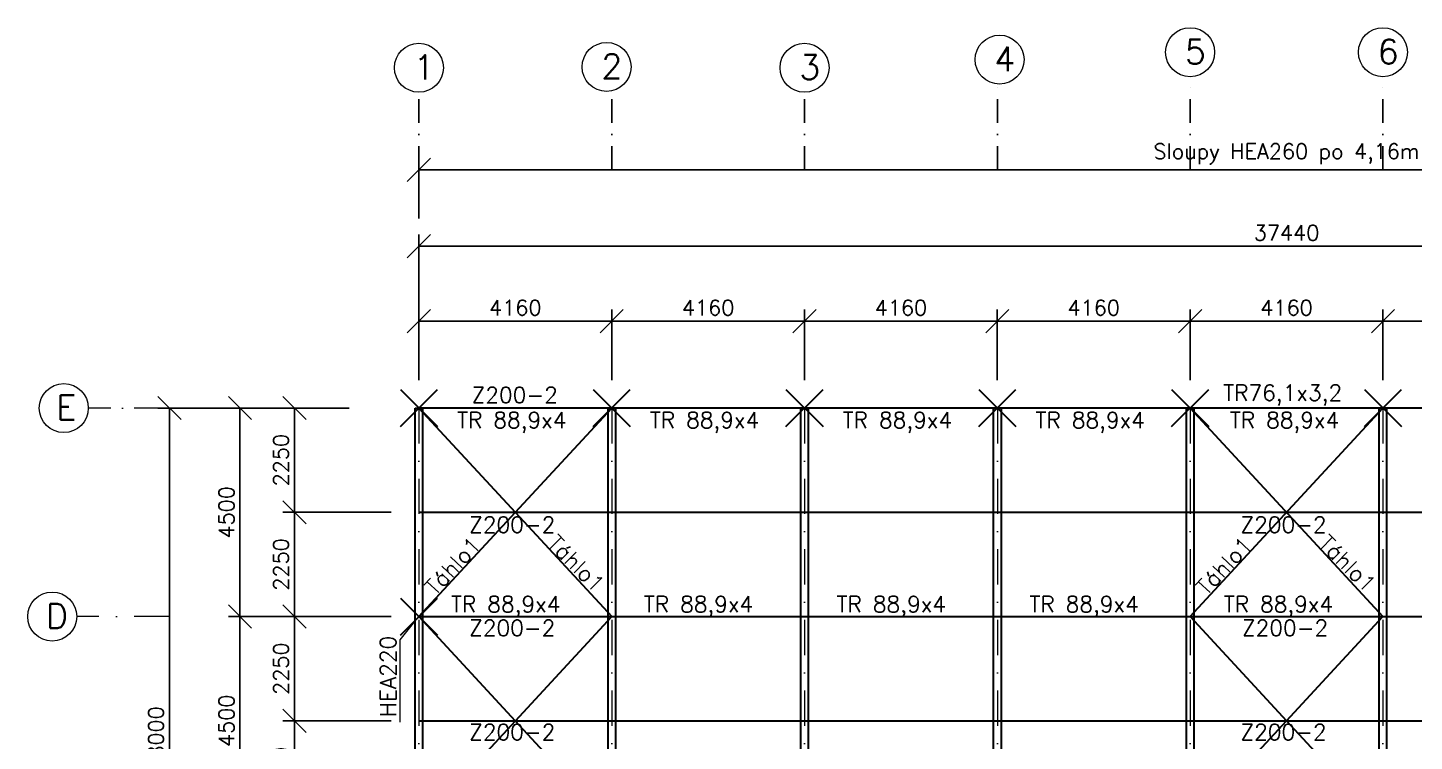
# Model space of a CAD drawing. Header units: millimetres. Extents: x -109904 to 256066, y -215550 to 75535.
# Drawn here: x -25606 to 4310, y 20148 to 35549 of the extents above; entities that cross this region are included whole.
import ezdxf

# ---------------------------------------------------------------- set-up
doc = ezdxf.new("R2010")
doc.units = ezdxf.units.MM
doc.header["$LTSCALE"] = 20
doc.linetypes.add('ČERCHOVANÁ', pattern=[25.4, 12.7, -6.35, 0, -6.35])
for name, color, linetype, lineweight in [('Kóty', 4, 'Continuous', 18), ('TENKÁ ČERCHOVANÁ ČÁRA', 60, 'ČERCHOVANÁ', 18), ('TLUSTÁ PLNÁ ČÁRA', 2, 'Continuous', 35), ('tlustá čára', 212, 'Continuous', 35), ('ztužidla plná', 104, 'Continuous', 35), ('šrafy', 7, 'Continuous', 13)]:
    doc.layers.add(name, color=color, linetype=linetype, lineweight=lineweight)
doc.layers.add('PDF_Geometrie', color=7, linetype='Continuous')
doc.styles.add('Romans', font='romans.shx')
doc.styles.get("Standard").update_dxf_attribs({"font": 'arial.ttf'})
doc.dimstyles.new('M 1-200', dxfattribs={"dimscale": 200, "dimtxt": 1.65, "dimasz": 2.5, "dimexe": 1.25, "dimexo": 3, "dimtad": 1, "dimtxsty": 'Romans', "dimblk": 'OBLIQUE', "dimcen": 2.5, "dimadec": 0, "dimazin": 0, "dimtfac": 1, "dimtmove": 0, "dimatfit": 3, "dimfxl": 1, "dimarcsym": 0})

# ---------------------------------------------------------------- blocks, each defined once
blk = doc.blocks.new('_Oblique')
at = {"color": 0, "linetype": 'ByBlock', "lineweight": -2}
blk.add_line((-0.5, -0.5), (0.5, 0.5), dxfattribs=at)
blk = doc.blocks.new('*D199')
at = {"layer": 'Defpoints', "color": 0, "transparency": 16777216}
for p in [(-13006, 29215), (-17166, 27340), (-13006, 27340)]:
    blk.add_point(p, dxfattribs=at)
at = {"layer": 'Kóty', "color": 0, "lineweight": -2, "transparency": 16777216}
for p, q in [((-17166, 27940), (-17166, 29465)), ((-13006, 27940), (-13006, 29465)), ((-17166, 29215), (-13006, 29215))]:
    blk.add_line(p, q, dxfattribs=at)
at = {"layer": 'Kóty', "color": 0, "lineweight": -2, "transparency": 16777216, "xscale": 500, "yscale": 500, "zscale": 500, "rotation": 180}
blk.add_blockref('_Oblique', (-17166, 29215), dxfattribs=at)
at = {"layer": 'Kóty', "color": 0, "lineweight": -2, "transparency": 16777216, "xscale": 500, "yscale": 500, "zscale": 500}
blk.add_blockref('_Oblique', (-13006, 29215), dxfattribs=at)
at = {"layer": 'Kóty', "color": 0, "transparency": 16777216, "insert": (-15086, 29505), "char_height": 330, "attachment_point": 5, "style": 'Romans'}
blk.add_mtext('4160', dxfattribs=at)
blk = doc.blocks.new('*D198')
at = {"layer": 'Defpoints', "color": 0, "transparency": 16777216}
for p in [(-8846, 29215), (-13006, 27340), (-8846, 27340)]:
    blk.add_point(p, dxfattribs=at)
at = {"layer": 'Kóty', "color": 0, "lineweight": -2, "transparency": 16777216}
for p, q in [((-13006, 27940), (-13006, 29465)), ((-8846, 27940), (-8846, 29465)), ((-13006, 29215), (-8846, 29215))]:
    blk.add_line(p, q, dxfattribs=at)
at = {"layer": 'Kóty', "color": 0, "lineweight": -2, "transparency": 16777216, "xscale": 500, "yscale": 500, "zscale": 500, "rotation": 180}
blk.add_blockref('_Oblique', (-13006, 29215), dxfattribs=at)
at = {"layer": 'Kóty', "color": 0, "lineweight": -2, "transparency": 16777216, "xscale": 500, "yscale": 500, "zscale": 500}
blk.add_blockref('_Oblique', (-8846, 29215), dxfattribs=at)
at = {"layer": 'Kóty', "color": 0, "transparency": 16777216, "insert": (-10926, 29505), "char_height": 330, "attachment_point": 5, "style": 'Romans'}
blk.add_mtext('4160', dxfattribs=at)
blk = doc.blocks.new('*D200')
at = {"layer": 'Defpoints', "color": 0, "transparency": 16777216}
for p in [(20274, 30833), (-17166, 27340), (20274, 27340)]:
    blk.add_point(p, dxfattribs=at)
at = {"layer": 'Kóty', "color": 0, "lineweight": -2, "transparency": 16777216}
for p, q in [((-17166, 27940), (-17166, 31083)), ((-17166, 30833), (20274, 30833)), ((20274, 27940), (20274, 31083))]:
    blk.add_line(p, q, dxfattribs=at)
at = {"layer": 'Kóty', "color": 0, "lineweight": -2, "transparency": 16777216, "xscale": 500, "yscale": 500, "zscale": 500, "rotation": 180}
blk.add_blockref('_Oblique', (-17166, 30833), dxfattribs=at)
at = {"layer": 'Kóty', "color": 0, "lineweight": -2, "transparency": 16777216, "xscale": 500, "yscale": 500, "zscale": 500}
blk.add_blockref('_Oblique', (20274, 30833), dxfattribs=at)
at = {"layer": 'Kóty', "color": 0, "transparency": 16777216, "insert": (1554, 31123), "char_height": 330, "attachment_point": 5, "style": 'Romans'}
blk.add_mtext('37440', dxfattribs=at)
blk = doc.blocks.new('*D197')
at = {"layer": 'Defpoints', "color": 0, "transparency": 16777216}
for p in [(-22549, 27340), (-19244, 27340), (-17166, 9340)]:
    blk.add_point(p, dxfattribs=at)
at = {"layer": 'Kóty', "color": 0, "lineweight": -2, "transparency": 16777216}
for p, q in [((-19844, 27340), (-22799, 27340)), ((-22549, 9340), (-22549, 27340)), ((-17766, 9340), (-22799, 9340))]:
    blk.add_line(p, q, dxfattribs=at)
at = {"layer": 'Kóty', "color": 0, "lineweight": -2, "transparency": 16777216, "xscale": 500, "yscale": 500, "zscale": 500}
for p, rotation in [((-22549, 27340), 90), ((-22549, 9340), 270)]:
    blk.add_blockref('_Oblique', p, dxfattribs=dict(at, rotation=rotation))
at = {"layer": 'Kóty', "color": 0, "transparency": 16777216, "insert": (-22839, 20196), "char_height": 330, "attachment_point": 5, "rotation": 90, "style": 'Romans'}
blk.add_mtext('18000', dxfattribs=at)
blk = doc.blocks.new('*D196')
at = {"layer": 'Defpoints', "color": 0, "transparency": 16777216}
for p in [(-21028, 27340), (-19244, 27340), (-17166, 22840)]:
    blk.add_point(p, dxfattribs=at)
at = {"layer": 'Kóty', "color": 0, "lineweight": -2, "transparency": 16777216}
for p, q in [((-19844, 27340), (-21278, 27340)), ((-21028, 22840), (-21028, 27340)), ((-17766, 22840), (-21278, 22840))]:
    blk.add_line(p, q, dxfattribs=at)
at = {"layer": 'Kóty', "color": 0, "lineweight": -2, "transparency": 16777216, "xscale": 500, "yscale": 500, "zscale": 500}
for p, rotation in [((-21028, 27340), 90), ((-21028, 22840), 270)]:
    blk.add_blockref('_Oblique', p, dxfattribs=dict(at, rotation=rotation))
at = {"layer": 'Kóty', "color": 0, "transparency": 16777216, "insert": (-21318, 25090), "char_height": 330, "attachment_point": 5, "rotation": 90, "style": 'Romans'}
blk.add_mtext('4500', dxfattribs=at)
blk = doc.blocks.new('*D194')
at = {"layer": 'Defpoints', "color": 0, "transparency": 16777216}
for p in [(-19852, 27340), (-18068, 27340), (-17166, 25090)]:
    blk.add_point(p, dxfattribs=at)
at = {"layer": 'Kóty', "color": 0, "lineweight": -2, "transparency": 16777216}
for p, q in [((-18668, 27340), (-20102, 27340)), ((-19852, 25090), (-19852, 27340)), ((-17766, 25090), (-20102, 25090))]:
    blk.add_line(p, q, dxfattribs=at)
at = {"layer": 'Kóty', "color": 0, "lineweight": -2, "transparency": 16777216, "xscale": 500, "yscale": 500, "zscale": 500}
for p, rotation in [((-19852, 27340), 90), ((-19852, 25090), 270)]:
    blk.add_blockref('_Oblique', p, dxfattribs=dict(at, rotation=rotation))
at = {"layer": 'Kóty', "color": 0, "transparency": 16777216, "insert": (-20142, 26215), "char_height": 330, "attachment_point": 5, "rotation": 90, "style": 'Romans'}
blk.add_mtext('2250', dxfattribs=at)
blk = doc.blocks.new('*D193')
at = {"layer": 'Defpoints', "color": 0, "transparency": 16777216}
for p in [(-19852, 25090), (-17166, 25090), (-17166, 22840)]:
    blk.add_point(p, dxfattribs=at)
at = {"layer": 'Kóty', "color": 0, "lineweight": -2, "transparency": 16777216}
for p, q in [((-17766, 25090), (-20102, 25090)), ((-19852, 22840), (-19852, 25090)), ((-17766, 22840), (-20102, 22840))]:
    blk.add_line(p, q, dxfattribs=at)
at = {"layer": 'Kóty', "color": 0, "lineweight": -2, "transparency": 16777216, "xscale": 500, "yscale": 500, "zscale": 500}
for p, rotation in [((-19852, 25090), 90), ((-19852, 22840), 270)]:
    blk.add_blockref('_Oblique', p, dxfattribs=dict(at, rotation=rotation))
at = {"layer": 'Kóty', "color": 0, "transparency": 16777216, "insert": (-20142, 23965), "char_height": 330, "attachment_point": 5, "rotation": 90, "style": 'Romans'}
blk.add_mtext('2250', dxfattribs=at)
blk = doc.blocks.new('*D195')
at = {"layer": 'Defpoints', "color": 0, "transparency": 16777216}
for p in [(20274, 32482), (-17166, 30833), (20274, 30833)]:
    blk.add_point(p, dxfattribs=at)
at = {"layer": 'Kóty', "color": 0, "lineweight": -2, "transparency": 16777216}
for p, q in [((-17166, 31433), (-17166, 32732)), ((20274, 31433), (20274, 32732)), ((-17166, 32482), (20274, 32482))]:
    blk.add_line(p, q, dxfattribs=at)
at = {"layer": 'Kóty', "color": 0, "lineweight": -2, "transparency": 16777216, "xscale": 500, "yscale": 500, "zscale": 500, "rotation": 180}
blk.add_blockref('_Oblique', (-17166, 32482), dxfattribs=at)
at = {"layer": 'Kóty', "color": 0, "lineweight": -2, "transparency": 16777216, "xscale": 500, "yscale": 500, "zscale": 500}
blk.add_blockref('_Oblique', (20274, 32482), dxfattribs=at)
at = {"layer": 'Kóty', "color": 0, "transparency": 16777216, "insert": (1554, 32827), "char_height": 330, "attachment_point": 5, "style": 'Romans'}
blk.add_mtext('Sloupy HEA260 po {\\Fromans|c238;4,16}m', dxfattribs=at)
blk = doc.blocks.new('*D201')
at = {"layer": 'Defpoints', "color": 0, "transparency": 16777216}
for p in [(-4686, 29215), (-8846, 27340), (-4686, 27340)]:
    blk.add_point(p, dxfattribs=at)
at = {"layer": 'Kóty', "color": 0, "lineweight": -2, "transparency": 16777216}
for p, q in [((-8846, 27940), (-8846, 29465)), ((-4686, 27940), (-4686, 29465)), ((-8846, 29215), (-4686, 29215))]:
    blk.add_line(p, q, dxfattribs=at)
at = {"layer": 'Kóty', "color": 0, "lineweight": -2, "transparency": 16777216, "xscale": 500, "yscale": 500, "zscale": 500, "rotation": 180}
blk.add_blockref('_Oblique', (-8846, 29215), dxfattribs=at)
at = {"layer": 'Kóty', "color": 0, "lineweight": -2, "transparency": 16777216, "xscale": 500, "yscale": 500, "zscale": 500}
blk.add_blockref('_Oblique', (-4686, 29215), dxfattribs=at)
at = {"layer": 'Kóty', "color": 0, "transparency": 16777216, "insert": (-6766, 29505), "char_height": 330, "attachment_point": 5, "style": 'Romans'}
blk.add_mtext('4160', dxfattribs=at)
blk = doc.blocks.new('*D202')
at = {"layer": 'Defpoints', "color": 0, "transparency": 16777216}
for p in [(-526, 29215), (-4686, 27340), (-526, 27340)]:
    blk.add_point(p, dxfattribs=at)
at = {"layer": 'Kóty', "color": 0, "lineweight": -2, "transparency": 16777216}
for p, q in [((-4686, 27940), (-4686, 29465)), ((-526, 27940), (-526, 29465)), ((-4686, 29215), (-526, 29215))]:
    blk.add_line(p, q, dxfattribs=at)
at = {"layer": 'Kóty', "color": 0, "lineweight": -2, "transparency": 16777216, "xscale": 500, "yscale": 500, "zscale": 500, "rotation": 180}
blk.add_blockref('_Oblique', (-4686, 29215), dxfattribs=at)
at = {"layer": 'Kóty', "color": 0, "lineweight": -2, "transparency": 16777216, "xscale": 500, "yscale": 500, "zscale": 500}
blk.add_blockref('_Oblique', (-526, 29215), dxfattribs=at)
at = {"layer": 'Kóty', "color": 0, "transparency": 16777216, "insert": (-2606, 29505), "char_height": 330, "attachment_point": 5, "style": 'Romans'}
blk.add_mtext('4160', dxfattribs=at)
blk = doc.blocks.new('*D203')
at = {"layer": 'Defpoints', "color": 0, "transparency": 16777216}
for p in [(3634, 29215), (-526, 27340), (3634, 27340)]:
    blk.add_point(p, dxfattribs=at)
at = {"layer": 'Kóty', "color": 0, "lineweight": -2, "transparency": 16777216}
for p, q in [((-526, 27940), (-526, 29465)), ((3634, 27940), (3634, 29465)), ((-526, 29215), (3634, 29215))]:
    blk.add_line(p, q, dxfattribs=at)
at = {"layer": 'Kóty', "color": 0, "lineweight": -2, "transparency": 16777216, "xscale": 500, "yscale": 500, "zscale": 500, "rotation": 180}
blk.add_blockref('_Oblique', (-526, 29215), dxfattribs=at)
at = {"layer": 'Kóty', "color": 0, "lineweight": -2, "transparency": 16777216, "xscale": 500, "yscale": 500, "zscale": 500}
blk.add_blockref('_Oblique', (3634, 29215), dxfattribs=at)
at = {"layer": 'Kóty', "color": 0, "transparency": 16777216, "insert": (1554, 29505), "char_height": 330, "attachment_point": 5, "style": 'Romans'}
blk.add_mtext('4160', dxfattribs=at)
blk = doc.blocks.new('*D204')
at = {"layer": 'Defpoints', "color": 0, "transparency": 16777216}
for p in [(7794, 29215), (3634, 27340), (7794, 27340)]:
    blk.add_point(p, dxfattribs=at)
at = {"layer": 'Kóty', "color": 0, "lineweight": -2, "transparency": 16777216}
for p, q in [((3634, 27940), (3634, 29465)), ((7794, 27940), (7794, 29465)), ((3634, 29215), (7794, 29215))]:
    blk.add_line(p, q, dxfattribs=at)
at = {"layer": 'Kóty', "color": 0, "lineweight": -2, "transparency": 16777216, "xscale": 500, "yscale": 500, "zscale": 500, "rotation": 180}
blk.add_blockref('_Oblique', (3634, 29215), dxfattribs=at)
at = {"layer": 'Kóty', "color": 0, "lineweight": -2, "transparency": 16777216, "xscale": 500, "yscale": 500, "zscale": 500}
blk.add_blockref('_Oblique', (7794, 29215), dxfattribs=at)
at = {"layer": 'Kóty', "color": 0, "transparency": 16777216, "insert": (5714, 29505), "char_height": 330, "attachment_point": 5, "style": 'Romans'}
blk.add_mtext('4160', dxfattribs=at)
blk = doc.blocks.new('*D208')
at = {"layer": 'Defpoints', "color": 0, "transparency": 16777216}
for p in [(-21028, 22840), (-19244, 22840), (-17166, 18340)]:
    blk.add_point(p, dxfattribs=at)
at = {"layer": 'Kóty', "color": 0, "lineweight": -2, "transparency": 16777216}
for p, q in [((-19844, 22840), (-21278, 22840)), ((-21028, 18340), (-21028, 22840)), ((-17766, 18340), (-21278, 18340))]:
    blk.add_line(p, q, dxfattribs=at)
at = {"layer": 'Kóty', "color": 0, "lineweight": -2, "transparency": 16777216, "xscale": 500, "yscale": 500, "zscale": 500}
for p, rotation in [((-21028, 22840), 90), ((-21028, 18340), 270)]:
    blk.add_blockref('_Oblique', p, dxfattribs=dict(at, rotation=rotation))
at = {"layer": 'Kóty', "color": 0, "transparency": 16777216, "insert": (-21318, 20590), "char_height": 330, "attachment_point": 5, "rotation": 90, "style": 'Romans'}
blk.add_mtext('4500', dxfattribs=at)
blk = doc.blocks.new('*D209')
at = {"layer": 'Defpoints', "color": 0, "transparency": 16777216}
for p in [(-19852, 22840), (-18068, 22840), (-17166, 20590)]:
    blk.add_point(p, dxfattribs=at)
at = {"layer": 'Kóty', "color": 0, "lineweight": -2, "transparency": 16777216}
for p, q in [((-18668, 22840), (-20102, 22840)), ((-19852, 20590), (-19852, 22840)), ((-17766, 20590), (-20102, 20590))]:
    blk.add_line(p, q, dxfattribs=at)
at = {"layer": 'Kóty', "color": 0, "lineweight": -2, "transparency": 16777216, "xscale": 500, "yscale": 500, "zscale": 500}
for p, rotation in [((-19852, 22840), 90), ((-19852, 20590), 270)]:
    blk.add_blockref('_Oblique', p, dxfattribs=dict(at, rotation=rotation))
at = {"layer": 'Kóty', "color": 0, "transparency": 16777216, "insert": (-20142, 21715), "char_height": 330, "attachment_point": 5, "rotation": 90, "style": 'Romans'}
blk.add_mtext('2250', dxfattribs=at)
blk = doc.blocks.new('*D210')
at = {"layer": 'Defpoints', "color": 0, "transparency": 16777216}
for p in [(-19852, 20590), (-17166, 20590), (-17166, 18340)]:
    blk.add_point(p, dxfattribs=at)
at = {"layer": 'Kóty', "color": 0, "lineweight": -2, "transparency": 16777216}
for p, q in [((-17766, 20590), (-20102, 20590)), ((-19852, 18340), (-19852, 20590)), ((-17766, 18340), (-20102, 18340))]:
    blk.add_line(p, q, dxfattribs=at)
at = {"layer": 'Kóty', "color": 0, "lineweight": -2, "transparency": 16777216, "xscale": 500, "yscale": 500, "zscale": 500}
for p, rotation in [((-19852, 20590), 90), ((-19852, 18340), 270)]:
    blk.add_blockref('_Oblique', p, dxfattribs=dict(at, rotation=rotation))
at = {"layer": 'Kóty', "color": 0, "transparency": 16777216, "insert": (-20142, 19465), "char_height": 330, "attachment_point": 5, "rotation": 90, "style": 'Romans'}
blk.add_mtext('2250', dxfattribs=at)

msp = doc.modelspace()

# ---------------------------------------------------------------- linework, layer by layer
at = {"layer": 'PDF_Geometrie', "linetype": 'ČERCHOVANÁ', "ltscale": 2}
for p, q in [((-525.864, 32481.69), (-525.864, 34491.658)), ((3634.136, 32481.69), (3634.136, 34491.658)), ((-17165.864, 32481.69), (-17165.864, 34157.5)), ((-13005.864, 32481.69), (-13005.864, 34157.5)), ((-8845.864, 32481.69), (-8845.864, 34157.5)), ((-4685.864, 32481.69), (-4685.864, 34333.271))]:
    msp.add_line(p, q, dxfattribs=at)
at = {"layer": 'TENKÁ ČERCHOVANÁ ČÁRA', "ltscale": 3}
for p, q in [((-17165.864, 27339.939), (-17165.864, 9339.939)), ((-13005.864, 27339.939), (-13005.864, 9339.939)), ((-8845.864, 27339.939), (-8845.864, 9339.939)), ((-4685.864, 27339.939), (-4685.864, 9339.939)), ((-525.864, 27339.939), (-525.864, 9339.939)), ((3634.136, 27339.939), (3634.136, 9339.939))]:
    msp.add_line(p, q, dxfattribs=at)
at = {"layer": 'TLUSTÁ PLNÁ ČÁRA'}
msp.add_line((20274.136, 27339.939), (-17165.864, 27339.939), dxfattribs=at)
at = {"layer": 'tlustá čára'}
for p, q in [((-17565.864, 26939.939), (-16765.864, 27739.939)), ((-17565.864, 27739.939), (-16765.864, 26939.939)), ((-17565.864, 26939.939), (-16765.864, 27739.939)), ((-17565.864, 27739.939), (-16765.864, 26939.939)), ((-13405.864, 26939.939), (-12605.864, 27739.939)), ((-13405.864, 27739.939), (-12605.864, 26939.939)), ((-13405.864, 26939.939), (-12605.864, 27739.939)), ((-13405.864, 27739.939), (-12605.864, 26939.939)), ((-9245.864, 26939.939), (-8445.864, 27739.939)), ((-9245.864, 27739.939), (-8445.864, 26939.939)), ((-9245.864, 26939.939), (-8445.864, 27739.939)), ((-9245.864, 27739.939), (-8445.864, 26939.939)), ((-5085.864, 26939.939), (-4285.864, 27739.939)), ((-5085.864, 27739.939), (-4285.864, 26939.939)), ((-5085.864, 26939.939), (-4285.864, 27739.939)), ((-5085.864, 27739.939), (-4285.864, 26939.939)), ((-925.864, 26939.939), (-125.864, 27739.939)), ((-925.864, 27739.939), (-125.864, 26939.939)), ((-925.864, 26939.939), (-125.864, 27739.939)), ((-925.864, 27739.939), (-125.864, 26939.939)), ((3234.136, 26939.939), (4034.136, 27739.939)), ((3234.136, 27739.939), (4034.136, 26939.939)), ((3234.136, 26939.939), (4034.136, 27739.939)), ((3234.136, 27739.939), (4034.136, 26939.939)), ((-17245.864, 27339.939), (-17085.864, 27339.939)), ((-17245.864, 9339.939), (-17245.864, 27339.939)), ((-17085.864, 27339.939), (-17085.864, 9339.939)), ((-13085.864, 27339.939), (-12925.864, 27339.939)), ((-13085.864, 9339.939), (-13085.864, 27339.939)), ((-12925.864, 27339.939), (-12925.864, 9339.939)), ((-8925.864, 27339.939), (-8765.864, 27339.939)), ((-8925.864, 9339.939), (-8925.864, 27339.939)), ((-8765.864, 27339.939), (-8765.864, 9339.939)), ((-4765.864, 27339.939), (-4605.864, 27339.939)), ((-4765.864, 9339.939), (-4765.864, 27339.939)), ((-4605.864, 27339.939), (-4605.864, 9339.939)), ((-605.864, 27339.939), (-445.864, 27339.939)), ((-605.864, 9339.939), (-605.864, 27339.939)), ((-445.864, 27339.939), (-445.864, 9339.939)), ((3554.136, 27339.939), (3714.136, 27339.939)), ((3554.136, 9339.939), (3554.136, 27339.939)), ((3714.136, 27339.939), (3714.136, 9339.939)), ((-17165.864, 25089.939), (20274.136, 25089.939)), ((-17565.864, 22439.939), (-16765.864, 23239.939)), ((-17565.864, 23239.939), (-16765.864, 22439.939)), ((-17165.864, 22839.939), (20274.136, 22839.939)), ((-17165.864, 20589.939), (20274.136, 20589.939))]:
    msp.add_line(p, q, dxfattribs=at)
at = {"layer": 'ztužidla plná'}
for p, q in [((-17165.864, 27339.939), (-13005.864, 22839.939)), ((-17165.864, 22839.939), (-13005.864, 27339.939)), ((-525.864, 27339.939), (3634.136, 22839.939)), ((-525.864, 22839.939), (3634.136, 27339.939)), ((-17165.864, 22839.939), (-13005.864, 18339.939)), ((-17165.864, 18339.939), (-13005.864, 22839.939)), ((-525.864, 22839.939), (3634.136, 18339.939)), ((-525.864, 18339.939), (3634.136, 22839.939))]:
    msp.add_line(p, q, dxfattribs=at)
at = {"layer": 'šrafy', "linetype": 'ČERCHOVANÁ', "ltscale": 2}
msp.add_line((-22799.24, 27339.939), (-24299.24, 27339.939), dxfattribs=at)
at = {"layer": 'šrafy', "linetype": 'ČERCHOVANÁ', "ltscale": 3}
msp.add_line((-22549.24, 22839.939), (-24549.24, 22839.939), dxfattribs=at)
at = {"layer": 'šrafy'}
for p, q in [((-17570.551, 22335.75), (-17165.864, 22839.939)), ((-17570.551, 20561.543), (-17570.551, 22335.75))]:
    msp.add_line(p, q, dxfattribs=at)
for centre in [(-4636.772, 34859.522), (-525.864, 35020.194), (3634.136, 35020.194), (-17165.864, 34686.036), (-13116.316, 34701.721), (-8845.864, 34686.036), (-24827.776, 27339.939), (-25077.776, 22839.939)]:
    msp.add_circle(centre, 528.536, dxfattribs=at)

# ---------------------------------------------------------------- texts
at = {"layer": 'šrafy', "attachment_point": 1}
for s, width, gutter_width, heights, insert, char_height in [('{\\Fromans|c238;4}', 3051.14647, 44.045, [0], (-4750.916, 35136.029), 528.53605), ('{\\Fromans|c238;5}', 3051.14647, 44.045, [0], (-640.008, 35296.7), 528.53605), ('{\\Fromans|c238;6}', 3051.14647, 44.045, [0], (3519.992, 35296.7), 528.53605), ('{\\Fromans|c238;1}', 3051.14647, 44.045, [0], (-17280.008, 34962.543), 528.53605), ('{\\Fromans|c238;2}', 3051.14647, 44.045, [0], (-13230.46, 34978.228), 528.53605), ('{\\Fromans|c238;3}', 3051.14647, 44.045, [0], (-8960.008, 34962.543), 528.53605), ('\\A1;{\\Fromans|c238;\\H1.5x;TR76,1x3,2}', 8123.42907, 14.348, [4633.313], (187.991, 27843.323), 229.56093), ('{\\Fromans|c238;E}', 3051.14647, 44.045, [0], (-24992.424, 27616.446), 528.53605), ('\\A1;{\\Fromans|c238;\\H1.5x;Z200-2}', 8123.42907, 14.348, [4633.313], (-16028.647, 27794.278), 229.56093), ('\\A1;{\\Fromans|c238;\\H1.5x;TR 88,9x4}', 8123.42907, 14.348, [4633.313], (-16342.045, 27253.536), 229.56093), ('\\A1;{\\Fromans|c238;\\H1.5x;TR 88,9x4}', 8123.42907, 14.348, [4633.313], (-12182.045, 27253.536), 229.56093), ('\\A1;{\\Fromans|c238;\\H1.5x;TR 88,9x4}', 8123.42907, 14.348, [4633.313], (-8022.045, 27253.536), 229.56093), ('\\A1;{\\Fromans|c238;\\H1.5x;TR 88,9x4}', 8123.42907, 14.348, [4633.313], (-3862.045, 27253.536), 229.56093), ('\\A1;{\\Fromans|c238;\\H1.5x;TR 88,9x4}', 8123.42907, 14.348, [4633.313], (331.304, 27253.536), 229.56093), ('\\A1;{\\Fromans|c238;\\H1.5x;Z200-2}', 8123.42907, 14.348, [4633.313], (-16081.138, 24993.358), 229.56093), ('\\A1;{\\Fromans|c238;\\H1.5x;Z200-2}', 8123.42907, 14.348, [4633.313], (558.862, 24993.358), 229.56093), ('{\\Fromans|c238;D}', 3051.14647, 44.045, [0], (-25212.228, 23116.446), 528.53605), ('\\A1;{\\Fromans|c238;\\H1.5x;TR 88,9x4}', 8123.42907, 14.348, [4633.313], (-16473.281, 23278.915), 229.56093), ('\\A1;{\\Fromans|c238;\\H1.5x;TR 88,9x4}', 8123.42907, 14.348, [4633.313], (-12313.281, 23278.915), 229.56093), ('\\A1;{\\Fromans|c238;\\H1.5x;TR 88,9x4}', 8123.42907, 14.348, [4633.313], (-8153.281, 23278.915), 229.56093), ('\\A1;{\\Fromans|c238;\\H1.5x;TR 88,9x4}', 8123.42907, 14.348, [4633.313], (-3993.281, 23278.915), 229.56093), ('\\A1;{\\Fromans|c238;\\H1.5x;TR 88,9x4}', 8123.42907, 14.348, [4633.313], (200.067, 23278.915), 229.56093), ('\\A1;{\\Fromans|c238;\\H1.5x;Z200-2}', 8123.42907, 14.348, [4633.313], (-16081.138, 22766.858), 229.56093), ('\\A1;{\\Fromans|c238;\\H1.5x;Z200-2}', 8123.42907, 14.348, [4633.313], (592.211, 22766.858), 229.56093), ('\\A1;{\\Fromans|c238;\\H1.5x;Z200-2}', 8123.42907, 14.348, [4633.313], (-16081.138, 20518.647), 229.56093), ('\\A1;{\\Fromans|c238;\\H1.5x;Z200-2}', 8123.42907, 14.348, [4633.313], (558.862, 20518.647), 229.56093)]:
    msp.add_mtext_dynamic_manual_height_columns(s, width=width, gutter_width=gutter_width, heights=heights, dxfattribs=dict(at, insert=insert, char_height=char_height))
at = {"layer": 'šrafy', "char_height": 229.56093, "attachment_point": 1}
for s, insert, rotation in [('\\A1;{\\Fromans|c238;\\H1.5x;Táhlo1}', (-14182.17, 24632.572), 315.1109156), ('\\A1;{\\Fromans|c238;\\H1.5x;Táhlo1}', (2457.83, 24632.572), 315.1109156), ('\\A1;{\\Fromans|c238;\\H1.5x;Táhlo1}', (-17066.844, 23505.802), 46.8506489), ('\\A1;{\\Fromans|c238;\\H1.5x;Táhlo1}', (-426.844, 23505.802), 46.8506489), ('\\A1;{\\Fromans|c238;\\H1.5x;HEA220}', (-18004.289, 20670.081), 90)]:
    msp.add_mtext_dynamic_manual_height_columns(s, width=8123.42907, gutter_width=14.348, heights=[4633.313], dxfattribs=dict(at, insert=insert, rotation=rotation))

# ---------------------------------------------------------------- dimensions: what is measured, and where the dimension line sits
at = {"layer": 'Kóty'}
dim = msp.add_linear_dim(base=(20274.136, 32481.69), p1=(-17165.864, 30832.591), p2=(20274.136, 30832.591), text='Sloupy HEA260 po {\\Fromans|c238;4,16}m', dimstyle='M 1-200', dxfattribs=at)
dim.commit()
dim.dimension.update_dxf_attribs({"geometry": '*D195', "text_midpoint": (1554.136, 32826.69)})
for base, p1, p2, picture, middle in [((20274.136, 30832.591), (-17165.864, 27339.939), (20274.136, 27339.939), '*D200', (1554.136, 31122.591)), ((-13005.864, 29215.256), (-17165.864, 27339.939), (-13005.864, 27339.939), '*D199', (-15085.864, 29505.256)), ((-8845.864, 29215.256), (-13005.864, 27339.939), (-8845.864, 27339.939), '*D198', (-10925.864, 29505.256))]:
    dim = msp.add_linear_dim(base=base, p1=p1, p2=p2, dimstyle='M 1-200', dxfattribs=at)
    dim.commit()
    dim.dimension.update_dxf_attribs({"geometry": picture, "text_midpoint": middle})
for base, p1, p2, picture, middle in [((-4685.864, 29215.256), (-8845.864, 27339.939), (-4685.864, 27339.939), '*D201', (-6765.864, 29505.256)), ((-525.864, 29215.256), (-4685.864, 27339.939), (-525.864, 27339.939), '*D202', (-2605.864, 29505.256)), ((3634.136, 29215.256), (-525.864, 27339.939), (3634.136, 27339.939), '*D203', (1554.136, 29505.256)), ((7794.136, 29215.256), (3634.136, 27339.939), (7794.136, 27339.939), '*D204', (5714.136, 29505.256))]:
    dim = msp.add_linear_dim(base=base, p1=p1, p2=p2, dimstyle='M 1-200', override={"dimtmove": 1}, dxfattribs=at)
    dim.commit()
    dim.dimension.update_dxf_attribs({"geometry": picture, "text_midpoint": middle})
dim = msp.add_linear_dim(base=(-22549.24, 27339.939), p1=(-17165.864, 9339.939), p2=(-19243.656, 27339.939), angle=90, dimstyle='M 1-200', dxfattribs=at)
dim.commit()
dim.dimension.update_dxf_attribs({"geometry": '*D197', "text_midpoint": (-22549.24, 20196.451), "dimtype": 160})
for base, p1, p2, picture, middle in [((-21027.758, 27339.939), (-17165.864, 22839.939), (-19243.656, 27339.939), '*D196', (-21317.758, 25089.939)), ((-19852.28, 27339.939), (-17165.864, 25089.939), (-18068.178, 27339.939), '*D194', (-20142.28, 26214.939)), ((-19852.28, 25089.939), (-17165.864, 22839.939), (-17165.864, 25089.939), '*D193', (-20142.28, 23964.939)), ((-21027.758, 22839.939), (-17165.864, 18339.939), (-19243.656, 22839.939), '*D208', (-21317.758, 20589.939)), ((-19852.28, 22839.939), (-17165.864, 20589.939), (-18068.178, 22839.939), '*D209', (-20142.28, 21714.939)), ((-19852.28, 20589.939), (-17165.864, 18339.939), (-17165.864, 20589.939), '*D210', (-20142.28, 19464.939))]:
    dim = msp.add_linear_dim(base=base, p1=p1, p2=p2, angle=90, dimstyle='M 1-200', override={"dimtmove": 1}, dxfattribs=at)
    dim.commit()
    dim.dimension.update_dxf_attribs({"geometry": picture, "text_midpoint": middle})

doc.saveas('drawing.dxf')
